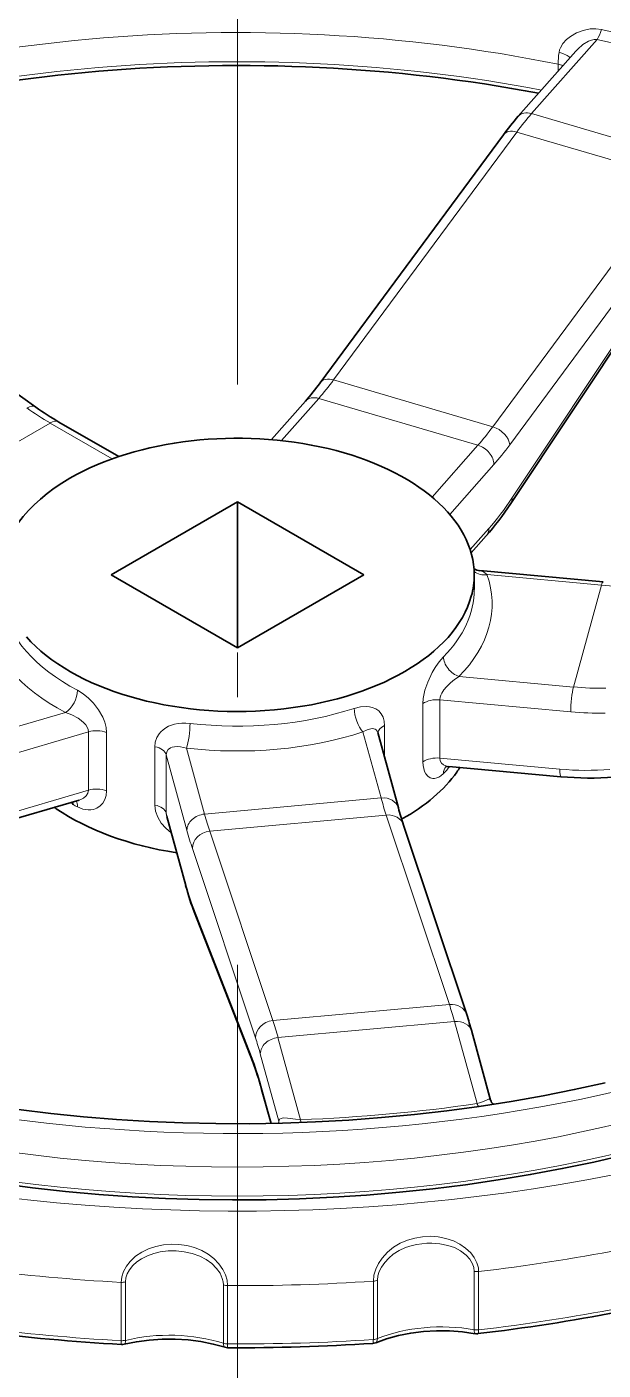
# Model space of a CAD drawing. Extents: x 0 to 420, y 0 to 297.
# Drawn here: x 256.35 to 262.8, y 246.04 to 261.08 of the extents above; entities that cross this region are included whole.
import ezdxf

# ---------------------------------------------------------------- set-up
doc = ezdxf.new("R2010")
doc.units = 0
doc.linetypes.add('DASHDOT', pattern=[18.5, 12, -3, 0.5, -3])

msp = doc.modelspace()

# ---------------------------------------------------------------- linework, layer by layer
at = {"color": 1, "linetype": 'DASHDOT', "lineweight": 13}
msp.add_line((258.704, 269.076), (258.704, 121.995), dxfattribs=at)
at = {"color": 7, "lineweight": 13, "ltscale": 0.02764}
msp.add_line((261.996, 260.109), (262.728, 260.937), dxfattribs=at)
at = {"color": 7, "lineweight": 35, "ltscale": 0.024353}
msp.add_line((261.846, 260.078), (262.491, 260.808), dxfattribs=at)
at = {"color": 7, "lineweight": 13, "ltscale": 0.001918}
msp.add_line((262.293, 260.585), (262.293, 260.661), dxfattribs=at)
at = {"color": 7, "lineweight": 13, "ltscale": 0.046438}
for p, q in [((263.778, 259.584), (261.996, 260.109)), ((263.612, 259.378), (261.83, 259.902)), ((261.562, 256.602), (259.78, 257.126)), ((261.396, 256.395), (259.614, 256.919))]:
    msp.add_line(p, q, dxfattribs=at)
at = {"color": 7, "lineweight": 13, "ltscale": 0.086264}
for p, q in [((259.78, 257.126), (261.83, 259.902)), ((261.562, 256.602), (263.612, 259.378)), ((261.751, 256.4), (263.801, 259.176))]:
    msp.add_line(p, q, dxfattribs=at)
at = {"color": 7, "lineweight": 35, "ltscale": 0.086264}
msp.add_line((259.63, 257.095), (261.68, 259.871), dxfattribs=at)
at = {"color": 7, "lineweight": 35, "ltscale": 0.098316}
msp.add_line((256.447, 256.822), (253.255, 259.119), dxfattribs=at)
at = {"color": 7, "lineweight": 13, "ltscale": 0.086542}
msp.add_line((261.776, 255.803), (263.691, 258.687), dxfattribs=at)
at = {"color": 7, "lineweight": 35, "ltscale": 0.086542}
msp.add_line((261.764, 255.744), (263.679, 258.628), dxfattribs=at)
at = {"color": 7, "lineweight": 35, "ltscale": 0.01436}
msp.add_line((259.084, 256.458), (259.464, 256.888), dxfattribs=at)
at = {"color": 7, "lineweight": 13, "ltscale": 0.015756}
msp.add_line((259.197, 256.447), (259.614, 256.919), dxfattribs=at)
at = {"color": 7, "lineweight": 13, "ltscale": 0.040825}
msp.add_line((256.607, 256.644), (255.193, 255.828), dxfattribs=at)
at = {"color": 7, "lineweight": 13, "ltscale": 0.020107}
msp.add_line((257.303, 256.242), (256.607, 256.644), dxfattribs=at)
at = {"color": 7, "lineweight": 35, "ltscale": 0.019334}
msp.add_line((257.376, 256.268), (256.707, 256.654), dxfattribs=at)
at = {"color": 7, "lineweight": 13, "ltscale": 0.019369}
msp.add_line((260.883, 255.814), (261.396, 256.395), dxfattribs=at)
at = {"color": 7, "lineweight": 13, "ltscale": 0.018638}
msp.add_line((261.081, 255.62), (261.574, 256.179), dxfattribs=at)
at = {"color": 7, "lineweight": 35, "ltscale": 0.040825}
for p, q in [((257.29, 254.944), (258.704, 255.76)), ((258.704, 255.76), (260.118, 254.944)), ((258.704, 255.76), (258.704, 254.127)), ((258.704, 254.127), (257.29, 254.944)), ((260.118, 254.944), (258.704, 254.127))]:
    msp.add_line(p, q, dxfattribs=at)
at = {"color": 7, "lineweight": 13, "ltscale": 0.007893}
msp.add_line((261.309, 255.226), (261.518, 255.462), dxfattribs=at)
at = {"color": 7, "lineweight": 35, "ltscale": 0.006417}
msp.add_line((261.32, 255.19), (261.489, 255.382), dxfattribs=at)
at = {"color": 7, "lineweight": 35, "ltscale": 0.004083}
msp.add_line((261.354, 254.944), (261.354, 254.78), dxfattribs=at)
at = {"color": 7, "lineweight": 35, "ltscale": 0.034632}
msp.add_line((261.417, 254.991), (262.796, 254.865), dxfattribs=at)
at = {"color": 7, "lineweight": 13, "ltscale": 0.03217}
for p, q in [((261.497, 254.946), (262.778, 254.829)), ((261.184, 253.806), (262.465, 253.688))]:
    msp.add_line(p, q, dxfattribs=at)
at = {"color": 7, "lineweight": 13, "ltscale": 0.029566}
msp.add_line((262.465, 253.688), (262.778, 254.829), dxfattribs=at)
at = {"color": 7, "lineweight": 13, "ltscale": 0.01633}
for p, q in [((260.78, 252.85), (260.78, 253.503)), ((260.968, 252.892), (260.968, 253.545)), ((257.037, 253.186), (257.037, 252.532)), ((257.239, 253.179), (257.239, 252.526)), ((257.78, 253.02), (257.78, 252.367)), ((257.907, 252.93), (257.907, 252.276)), ((261.354, 247.145), (261.354, 246.492)), ((261.403, 247.143), (261.403, 246.49)), ((257.402, 246.369), (257.402, 247.022)), ((257.451, 246.373), (257.451, 247.027)), ((258.547, 246.994), (258.547, 246.34)), ((258.594, 246.986), (258.594, 246.333)), ((260.225, 246.382), (260.225, 247.036)), ((260.271, 246.393), (260.271, 247.046))]:
    msp.add_line(p, q, dxfattribs=at)
at = {"color": 7, "lineweight": 13, "ltscale": 0.036792}
msp.add_line((260.968, 253.545), (262.434, 253.411), dxfattribs=at)
at = {"color": 7, "lineweight": 13, "ltscale": 0.030126}
msp.add_line((256.78, 253.403), (255.624, 253.063), dxfattribs=at)
at = {"color": 7, "lineweight": 13, "ltscale": 0.034453}
msp.add_line((257.037, 253.186), (255.715, 252.797), dxfattribs=at)
at = {"color": 7, "lineweight": 13, "ltscale": 0.01918}
for p, q in [((260.109, 253.185), (260.312, 252.446)), ((258.134, 253.005), (258.337, 252.265))]:
    msp.add_line(p, q, dxfattribs=at)
at = {"color": 7, "lineweight": 35, "ltscale": 0.021856}
msp.add_line((260.274, 253.178), (260.505, 252.335), dxfattribs=at)
at = {"color": 7, "lineweight": 13, "ltscale": 0.008942}
msp.add_line((260.351, 253.255), (260.351, 252.897), dxfattribs=at)
at = {"color": 7, "lineweight": 13, "ltscale": 0.021935}
msp.add_line((257.907, 252.93), (258.139, 252.084), dxfattribs=at)
at = {"color": 7, "lineweight": 13, "ltscale": 0.033713}
msp.add_line((260.968, 252.892), (262.311, 252.769), dxfattribs=at)
at = {"color": 7, "lineweight": 35, "ltscale": 0.000933462}
msp.add_line((261.031, 252.794), (261.068, 252.799), dxfattribs=at)
at = {"color": 7, "lineweight": 35, "ltscale": 0.031553}
msp.add_line((261.068, 252.799), (262.324, 252.684), dxfattribs=at)
at = {"color": 7, "lineweight": 13, "ltscale": 0.03157}
msp.add_line((257.037, 252.532), (255.826, 252.176), dxfattribs=at)
at = {"color": 7, "lineweight": 35, "ltscale": 0.029725}
msp.add_line((256.932, 252.423), (255.791, 252.087), dxfattribs=at)
at = {"color": 7, "lineweight": 35, "ltscale": 0.000767398}
msp.add_line((256.849, 252.398), (256.865, 252.372), dxfattribs=at)
at = {"color": 7, "lineweight": 13, "ltscale": 0.04959}
for p, q in [((258.337, 252.265), (260.312, 252.446)), ((259.101, 249.953), (261.076, 250.134))]:
    msp.add_line(p, q, dxfattribs=at)
at = {"color": 7, "lineweight": 13, "ltscale": 0.020099}
msp.add_line((257.907, 252.276), (258.12, 251.501), dxfattribs=at)
at = {"color": 7, "lineweight": 35, "ltscale": 0.020021}
msp.add_line((257.913, 252.239), (258.125, 251.466), dxfattribs=at)
at = {"color": 7, "lineweight": 13, "ltscale": 0.049591}
for p, q in [((258.394, 252.074), (260.37, 252.255)), ((259.158, 249.763), (261.133, 249.943))]:
    msp.add_line(p, q, dxfattribs=at)
at = {"color": 7, "lineweight": 13, "ltscale": 0.055894}
for p, q in [((260.37, 252.255), (261.076, 250.134)), ((258.394, 252.074), (259.101, 249.953)), ((258.201, 251.88), (258.907, 249.759))]:
    msp.add_line(p, q, dxfattribs=at)
at = {"color": 7, "lineweight": 35, "ltscale": 0.055894}
msp.add_line((260.563, 252.142), (261.27, 250.021), dxfattribs=at)
at = {"color": 7, "lineweight": 13, "ltscale": 0.04537}
msp.add_line((258.209, 251.224), (258.869, 249.534), dxfattribs=at)
at = {"color": 7, "lineweight": 35, "ltscale": 0.04537}
msp.add_line((258.22, 251.17), (258.88, 249.479), dxfattribs=at)
at = {"color": 7, "lineweight": 13, "ltscale": 0.023821}
for p, q in [((261.133, 249.943), (261.385, 249.024)), ((259.158, 249.763), (259.41, 248.844))]:
    msp.add_line(p, q, dxfattribs=at)
at = {"color": 7, "lineweight": 35, "ltscale": 0.019935}
msp.add_line((261.326, 249.833), (261.537, 249.064), dxfattribs=at)
at = {"color": 7, "lineweight": 13, "ltscale": 0.019504}
msp.add_line((258.96, 249.581), (259.167, 248.829), dxfattribs=at)
at = {"color": 7, "lineweight": 13, "ltscale": 0.010769}
msp.add_line((258.97, 249.218), (259.084, 248.802), dxfattribs=at)
at = {"color": 7, "lineweight": 35, "ltscale": 0.009869}
msp.add_line((258.975, 249.183), (259.08, 248.802), dxfattribs=at)
at = {"color": 7, "lineweight": 13, "ltscale": 0.000624225}
msp.add_line((259.167, 248.829), (259.165, 248.804), dxfattribs=at)
at = {"color": 7, "lineweight": 13}
for points in [[(262.777, 261.049), (262.714, 261.058), (262.651, 261.056), (262.572, 261.039), (262.498, 261.011), (262.43, 260.972), (262.385, 260.936), (262.347, 260.894), (262.319, 260.846), (262.309, 260.821), (262.303, 260.793)], [(262.728, 260.937), (262.697, 260.938), (262.665, 260.931), (262.632, 260.918), (262.57, 260.88), (262.513, 260.831), (262.491, 260.808)], [(261.417, 254.991), (261.437, 254.987), (261.457, 254.978), (261.477, 254.964), (261.497, 254.946)], [(261.01, 254.026), (260.98, 253.993), (260.952, 253.956), (260.917, 253.905), (260.885, 253.85), (260.834, 253.742), (260.803, 253.652), (260.784, 253.561), (260.78, 253.503)], [(261.184, 253.806), (261.135, 253.774), (261.087, 253.736), (261.042, 253.692), (261.014, 253.657), (260.991, 253.621), (260.979, 253.597), (260.972, 253.573), (260.968, 253.545)], [(256.915, 253.652), (256.978, 253.612), (257.038, 253.563), (257.093, 253.506), (257.151, 253.431), (257.197, 253.35), (257.219, 253.293), (257.234, 253.235), (257.239, 253.179)], [(260.011, 253.449), (260.081, 253.466), (260.148, 253.47), (260.181, 253.467), (260.211, 253.46), (260.251, 253.444), (260.286, 253.42), (260.314, 253.388), (260.334, 253.349), (260.347, 253.304), (260.351, 253.255)], [(256.78, 253.403), (256.851, 253.377), (256.92, 253.34), (256.955, 253.315), (256.987, 253.287), (257.006, 253.264), (257.022, 253.24), (257.033, 253.213), (257.037, 253.186)], [(257.78, 253.02), (257.785, 253.072), (257.801, 253.121), (257.827, 253.164), (257.848, 253.188), (257.872, 253.21), (257.901, 253.231), (257.934, 253.248), (258.001, 253.271), (258.041, 253.28), (258.083, 253.284), (258.128, 253.285), (258.174, 253.281)], [(260.109, 253.185), (260.155, 253.208), (260.196, 253.221), (260.215, 253.222), (260.232, 253.22), (260.246, 253.215), (260.258, 253.207), (260.268, 253.194), (260.274, 253.178)], [(257.907, 252.93), (257.913, 252.963), (257.929, 252.989), (257.954, 253.007), (257.975, 253.015), (257.998, 253.02), (258.032, 253.022), (258.068, 253.019), (258.134, 253.005)], [(260.78, 252.85), (260.782, 252.811), (260.789, 252.775), (260.799, 252.744), (260.812, 252.717), (260.834, 252.691), (260.86, 252.673), (260.889, 252.665), (260.911, 252.665), (260.934, 252.67), (260.958, 252.68), (260.982, 252.695), (261.01, 252.72)], [(260.968, 252.892), (260.973, 252.862), (260.987, 252.837), (261.009, 252.818), (261.036, 252.805), (261.068, 252.799)], [(257.239, 252.526), (257.234, 252.475), (257.22, 252.428), (257.196, 252.387), (257.167, 252.356), (257.131, 252.333), (257.092, 252.318), (257.063, 252.313), (257.034, 252.312), (256.975, 252.321), (256.915, 252.345)], [(257.037, 252.532), (257.03, 252.498), (257.011, 252.468), (256.981, 252.444), (256.958, 252.432), (256.932, 252.423)], [(257.963, 252.056), (257.903, 252.106), (257.852, 252.164), (257.813, 252.23), (257.788, 252.297), (257.782, 252.332), (257.78, 252.367)], [(261.385, 249.024), (261.412, 249.031), (261.456, 249.048), (261.497, 249.066), (261.513, 249.072), (261.526, 249.074), (261.531, 249.072), (261.535, 249.069), (261.537, 249.064)], [(259.167, 248.829), (259.176, 248.848), (259.195, 248.859), (259.215, 248.863), (259.264, 248.861), (259.354, 248.848), (259.41, 248.844)], [(257.402, 247.022), (257.41, 247.084), (257.43, 247.145), (257.462, 247.203), (257.504, 247.257), (257.565, 247.314), (257.635, 247.362), (257.71, 247.399), (257.79, 247.425), (257.875, 247.443), (257.961, 247.45), (258.047, 247.448), (258.136, 247.436), (258.222, 247.412), (258.305, 247.378), (258.375, 247.338), (258.439, 247.289), (258.495, 247.231), (258.541, 247.166), (258.569, 247.107), (258.588, 247.047), (258.594, 246.986)], [(260.225, 247.036), (260.232, 247.102), (260.252, 247.169), (260.283, 247.234), (260.324, 247.295), (260.383, 247.36), (260.452, 247.415), (260.527, 247.46), (260.607, 247.495), (260.69, 247.519), (260.776, 247.533), (260.862, 247.538), (260.951, 247.532), (261.038, 247.515), (261.123, 247.487), (261.193, 247.452), (261.258, 247.407), (261.315, 247.353), (261.354, 247.301), (261.383, 247.243), (261.4, 247.184), (261.403, 247.143)], [(260.271, 247.046), (260.276, 247.094), (260.291, 247.144), (260.315, 247.193), (260.352, 247.246), (260.397, 247.295), (260.448, 247.337), (260.514, 247.378), (260.585, 247.411), (260.659, 247.435), (260.713, 247.448), (260.823, 247.461), (260.879, 247.462), (260.97, 247.455), (261.059, 247.437), (261.133, 247.411), (261.202, 247.375), (261.263, 247.328), (261.305, 247.282), (261.335, 247.23), (261.349, 247.188), (261.354, 247.145)], [(257.451, 247.027), (257.457, 247.073), (257.472, 247.119), (257.497, 247.163), (257.534, 247.21), (257.579, 247.251), (257.63, 247.286), (257.697, 247.32), (257.768, 247.346), (257.841, 247.363), (257.93, 247.374), (258.019, 247.374), (258.108, 247.365), (258.197, 247.345), (258.282, 247.315), (258.353, 247.278), (258.417, 247.232), (258.471, 247.177), (258.509, 247.124), (258.534, 247.067), (258.543, 247.03), (258.547, 246.994)]]:
    msp.add_lwpolyline(points, dxfattribs=at)
at = {"color": 7, "lineweight": 35}
for points in [[(256.254, 248.957), (256.617, 248.913), (256.983, 248.876), (257.351, 248.846), (257.721, 248.824), (258.092, 248.808), (258.464, 248.8), (258.836, 248.799), (259.208, 248.805), (259.579, 248.818), (259.949, 248.839), (260.318, 248.867), (260.685, 248.902), (261.049, 248.944), (261.411, 248.993), (261.769, 249.049), (262.124, 249.112), (262.474, 249.181), (262.82, 249.258)], [(256.046, 248.131), (256.412, 248.082), (256.781, 248.041), (257.152, 248.008), (257.525, 247.981), (257.899, 247.962), (258.274, 247.95), (258.65, 247.945), (259.025, 247.948), (259.4, 247.958), (259.775, 247.975), (260.148, 247.999), (260.519, 248.031), (260.889, 248.07), (261.256, 248.116), (261.62, 248.169), (261.981, 248.229), (262.338, 248.296), (262.692, 248.37), (263.04, 248.451)], [(258.565, 246.296), (258.434, 246.332), (258.296, 246.36), (258.153, 246.378), (258.008, 246.388), (257.861, 246.387), (257.716, 246.377), (257.573, 246.358), (257.436, 246.329)], [(261.366, 246.448), (261.224, 246.468), (261.079, 246.479), (260.932, 246.48), (260.786, 246.472), (260.643, 246.454), (260.505, 246.427), (260.374, 246.391), (260.251, 246.347)]]:
    msp.add_lwpolyline(points, dxfattribs=at)
at = {"color": 7, "lineweight": 13}
for centre, radius, start, end in [((263.274, 260.656), 0.981, 171.9499, 179.698), ((256.759, 252.372), 0.106, 359.9661, 16.1491), ((258.051, 252.278), 0.144, 180.677, 195.9578), ((259.051, 248.806), 0.118, 359.2141, 11.351)]:
    msp.add_arc(centre, radius, start, end, dxfattribs=at)
at = {"color": 7, "lineweight": 35}
for centre, radius, start, end in [((264.142, 258.062), 3.055, 138.7164, 143.6866), ((257.16, 258.909), 3.065, 318.7378, 323.703), ((258.26, 259.333), 3.096, 234.1725, 239.8939), ((261.432, 255.159), 0.169, 241.6292, 264.8999), ((262.646, 256.16), 3.491, 264.7196, 274.5128), ((264.164, 253.328), 3.791, 195.1802, 198.2246), ((257.768, 248.867), 3.687, 15.1946, 18.2468), ((261.628, 249.091), 0.0954, 196.6358, 231.4573), ((258.858, 268.06), 21.76, 276.695, 280.8853), ((258.671, 269.023), 22.731, 262.7426, 266.8122), ((260.213, 246.44), 0.1, 273.7483, 292.0238), ((261.383, 246.547), 0.1, 259.9768, 276.7175), ((257.412, 246.427), 0.1, 266.8012, 283.7853), ((258.595, 246.391), 0.1, 252.2393, 269.7271), ((258.705, 269.523), 23.233, 269.7271, 273.7377)]:
    msp.add_arc(centre, radius, start, end, dxfattribs=at)
at = {"color": 7, "lineweight": 13}
for centre, major_axis, ratio, start_param, end_param in [((258.704, 255.27), (12.9, 0), 0.57735, 4.426991, 10.710176), ((258.704, 255.27), (11.4, 0), 0.57735, 5.055309, 8.825221), ((258.704, 254.78), (10.8, 0), 0.57735, 1.23202, 2.218459), ((258.704, 254.454), (10.8, 0), 0.57735, 1.250397, 2.180962), ((262.728, 261.101), (-0.045, -0.195), 0.302188, 0.650603, 1.373337), ((258.704, 255.107), (10.871, 0), 0.57735, 1.007438, 1.191677), ((258.704, 255.148), (11.003, 0), 0.57735, 1.007438, 1.191677), ((262.239, 260.729), (0.198, -0.025), 0.375334, 0.390497, 1.287291), ((262.227, 260.552), (-0.2, 0), 0.57735, 4.070732, 4.373613), ((261.996, 257.659), (0.847, 2.878), 0.370682, 0.670829, 0.793176), ((261.996, 259.945), (-0.15, 0.132), 0.727504, 5.283148, 6.283272), ((261.841, 259.752), (-0.161, 0.119), 0.651605, 5.222949, 6.283246), ((258.704, 255.27), (11.4, 0), 0.57735, 2.542035, 5.055309), ((259.614, 259.369), (0.847, 2.878), 0.370682, 3.812422, 3.934769), ((259.791, 256.977), (-0.161, 0.119), 0.651605, 5.222949, 6.283246), ((259.614, 256.756), (-0.15, 0.132), 0.727504, 5.283148, 6.283272), ((256.331, 256.66), (-0.117, -0.162), 0.502574, 3.141479, 3.981118), ((256.607, 259.094), (-1.5, 2.598), 0.57735, 2.233848, 2.356194), ((256.607, 256.481), (-0.1, -0.173), 0.57735, 3.141593, 3.926991), ((261.396, 258.845), (0.847, 2.878), 0.370682, 3.812422, 3.934769), ((261.573, 256.452), (-0.161, 0.119), 0.651605, 3.652153, 5.222949), ((261.396, 256.232), (-0.15, 0.132), 0.727504, 3.712351, 5.283148), ((261.574, 258.792), (0.903, 3.07), 0.370682, 3.812422, 3.934769), ((261.518, 257.749), (0.79, 2.686), 0.370682, 3.812422, 4.01697), ((261.598, 255.855), (0.167, -0.111), 0.595063, 6.283149, 6.762567), ((261.34, 255.515), (0.15, -0.132), 0.727504, 0.000087, 0.570759), ((258.704, 254.617), (2.85, 0), 0.57735, 5.767598, 6.484613), ((261.497, 255.109), (-0.189, -0.067), 0.799989, 0.47528, 1.295064), ((258.704, 254.78), (11.2, 0), 0.57735, 3.141625, 6.283195), ((258.704, 254.78), (2.65, 0), 0.57735, 5.767598, 6.283174), ((262.778, 254.666), (0.018, 0.199), 0.127728, 0, 0.621331), ((262.778, 257.278), (2.893, -0.794), 0.806444, 4.930114, 5.052461), ((258.704, 254.78), (2.65, 0), 0.57735, 3.254324, 3.971339), ((258.704, 254.454), (11.2, 0), 0.57735, 3.141625, 6.283195), ((258.704, 254.617), (2.85, 0), 0.57735, 3.254324, 3.971339), ((261.184, 253.969), (0.143, -0.14), 0.710355, 3.750485, 5.321282), ((256.78, 253.566), (-0.093, -0.177), 0.551186, 0.764186, 2.334982), ((262.465, 253.525), (0.018, 0.199), 0.127728, 0.621331, 2.192128), ((262.465, 256.138), (2.893, -0.794), 0.806444, 4.930114, 5.052461), ((258.704, 254.78), (2.65, 0), 0.57735, 4.510961, 5.227976), ((260.109, 253.349), (0.062, -0.19), 0.40257, 4.029914, 5.60071), ((260.937, 253.431), (-0.2, 0), 0.57735, 4.555309, 5.612607), ((258.134, 253.168), (-0.023, -0.199), 0.163355, 0.625141, 2.195937), ((262.434, 256.024), (3.086, -0.847), 0.806444, 4.930114, 5.052461), ((257.128, 253.083), (-0.2, 0), 0.57735, 4.126331, 5.183628), ((258.704, 254.617), (2.85, 0), 0.57735, 4.510961, 5.227976), ((260.475, 253.165), (-0.2, 0), 0.57735, 5.382968, 6.220065), ((257.71, 252.912), (0.2, 0), 0.57735, 0.157081, 1.214384), ((260.937, 252.778), (-0.2, 0), 0.57735, 4.555311, 5.612614), ((258.704, 253.474), (2.65, 0), 0.57735, 5.767598, 5.825425), ((261.184, 252.663), (0.143, -0.14), 0.710355, 3.210314, 3.750486), ((262.311, 255.055), (2.7, -0.741), 0.806444, 4.930114, 5.134662), ((262.343, 252.883), (-0.018, -0.199), 0.127728, 5.33372, 6.283185), ((257.128, 252.43), (-0.2, 0), 0.57735, 4.126331, 5.183628), ((258.704, 253.474), (2.65, 0), 0.57735, 3.945462, 3.971339), ((256.78, 252.26), (0.093, 0.177), 0.551186, 5.476575, 5.97599), ((257.71, 252.258), (0.2, 0), 0.57735, 0.15708, 1.214377), ((260.312, 252.282), (0.193, 0.053), 0.806444, 0.000096, 1.353071), ((260.312, 254.895), (0.273, -2.988), 0.127728, 5.661854, 5.784201), ((258.337, 252.102), (0.193, 0.053), 0.806444, 1.353071, 2.923868), ((258.337, 254.714), (0.273, -2.988), 0.127728, 5.661854, 5.784201), ((260.373, 252.079), (0.19, 0.063), 0.870877, 0.000091, 1.307905), ((258.139, 254.696), (0.291, -3.187), 0.127728, 5.661854, 5.784201), ((258.398, 251.898), (0.19, 0.063), 0.870877, 1.307905, 2.878701), ((258.12, 253.787), (0.255, -2.788), 0.127728, 5.661854, 5.866402), ((258.318, 251.519), (-0.193, -0.053), 0.806444, 6.06546, 6.283281), ((258.407, 251.243), (-0.186, -0.073), 0.906906, 5.975185, 6.283143), ((261.08, 249.958), (0.19, 0.063), 0.870877, 0.000091, 1.307905), ((261.133, 247.494), (0.273, -2.988), 0.127728, 2.520261, 2.642608), ((259.104, 249.777), (0.19, 0.063), 0.870877, 1.307905, 2.878701), ((259.158, 247.313), (0.273, -2.988), 0.127728, 2.520261, 2.642608), ((261.133, 249.78), (0.193, 0.053), 0.806444, 0.000096, 1.353071), ((258.96, 247.295), (0.255, -2.788), 0.127728, 2.520261, 2.642608), ((259.158, 249.599), (0.193, 0.053), 0.806444, 1.353071, 2.923868), ((258.97, 246.605), (0.291, -3.187), 0.127728, 2.520261, 2.72481), ((259.066, 249.552), (-0.186, -0.073), 0.906906, 5.975185, 6.283143), ((259.168, 249.236), (-0.193, -0.053), 0.806444, 6.06546, 6.283281), ((258.704, 255.107), (10.871, 0), 0.57735, 4.777349, 4.961588), ((261.385, 249.188), (0.029, -0.198), 0.201371, 5.652839, 6.097302), ((259.41, 249.007), (0.008, -0.2), 0.053003, 5.66671, 6.069965), ((258.704, 254.78), (13.5, 0), 0.57735, 4.913689, 5.034688), ((258.704, 254.78), (13.5, 0), 0.57735, 4.49481, 4.615809), ((261.383, 247.2), (0.1, 0), 0.57735, 4.415224, 4.913691), ((257.412, 247.08), (-0.1, 0), 0.57735, 1.474216, 1.972683), ((258.595, 247.044), (0.1, 0), 0.57735, 4.205784, 4.704251), ((258.704, 254.78), (13.5, 0), 0.57735, 4.704249, 4.825248), ((260.213, 247.093), (-0.1, 0), 0.57735, 1.683656, 2.182122), ((258.704, 254.127), (13.5, 0), 0.57735, 4.913689, 5.034688), ((258.704, 254.127), (13.5, 0), 0.57735, 4.49481, 4.615809), ((260.988, 245.802), (1.25, 0), 0.57735, 1.27363, 2.182122), ((257.412, 246.427), (-0.1, 0), 0.57735, 1.474216, 1.972683), ((257.412, 246.427), (0.0056, 0.0998), 0.078735, 2.18848, 3.141813), ((257.412, 246.427), (0.0238, -0.0971), 0.319377, 0.000092, 0.915671), ((257.94, 245.709), (1.25, 0), 0.57735, 1.06419, 1.972683), ((258.704, 254.127), (13.5, 0), 0.57735, 4.704249, 4.825248), ((260.213, 246.44), (-0.0065, 0.0998), 0.091954, 3.141336, 4.093898), ((260.213, 246.44), (-0.1, 0), 0.57735, 1.683656, 2.182122), ((260.213, 246.44), (0.0375, -0.0927), 0.468631, 6.28311, 7.141704), ((261.383, 246.547), (0.1, 0), 0.57735, 4.415223, 4.913689), ((261.383, 246.547), (-0.0174, -0.0985), 0.23908, 5.349149, 6.283185), ((261.383, 246.547), (-0.0117, 0.0993), 0.163253, 3.141593, 4.087261), ((258.595, 246.391), (0.1, 0), 0.57735, 4.205783, 4.704249), ((258.595, 246.391), (-0.0305, -0.0952), 0.396174, 5.3924, 6.283162), ((258.595, 246.391), (0, 0.1), 0.006646, 2.186292, 3.141593)]:
    msp.add_ellipse(centre, major_axis=major_axis, ratio=ratio, start_param=start_param, end_param=end_param, dxfattribs=at)
at = {"color": 7, "lineweight": 35}
for centre, major_axis, ratio, start_param, end_param in [((258.704, 254.414), (10.819, 0), 0.576098, 1.253953, 2.175385), ((258.704, 254.944), (2.65, 0), 0.57735, 6.283174, 8.63938), ((258.704, 254.944), (2.65, 0), 0.57735, 2.356194, 3.141553), ((261.387, 258.176), (-0.809, -3.25), 0.386918, 0.639978, 0.826525), ((258.704, 254.944), (2.65, 0), 0.57735, 6.126106, 6.283174), ((258.704, 254.944), (2.65, 0), 0.57735, 3.612832, 6.126106), ((258.704, 253.311), (2.65, 0), 0.57735, 5.478762, 5.89771), ((258.704, 253.311), (-2.65, 0), 0.57735, 2.756117, 2.792585), ((258.704, 253.311), (-2.65, 0), 0.57735, 0.686361, 0.699635), ((258.704, 253.311), (2.65, 0), 0.57735, 3.841227, 4.452966), ((258.185, 260.486), (0.253, -9.599), 0.09026, 5.931752, 6.037638), ((258.981, 247.831), (0.249, -1.858), 0.132378, 2.367694, 2.643823)]:
    msp.add_ellipse(centre, major_axis=major_axis, ratio=ratio, start_param=start_param, end_param=end_param, dxfattribs=at)

doc.saveas('drawing.dxf')
